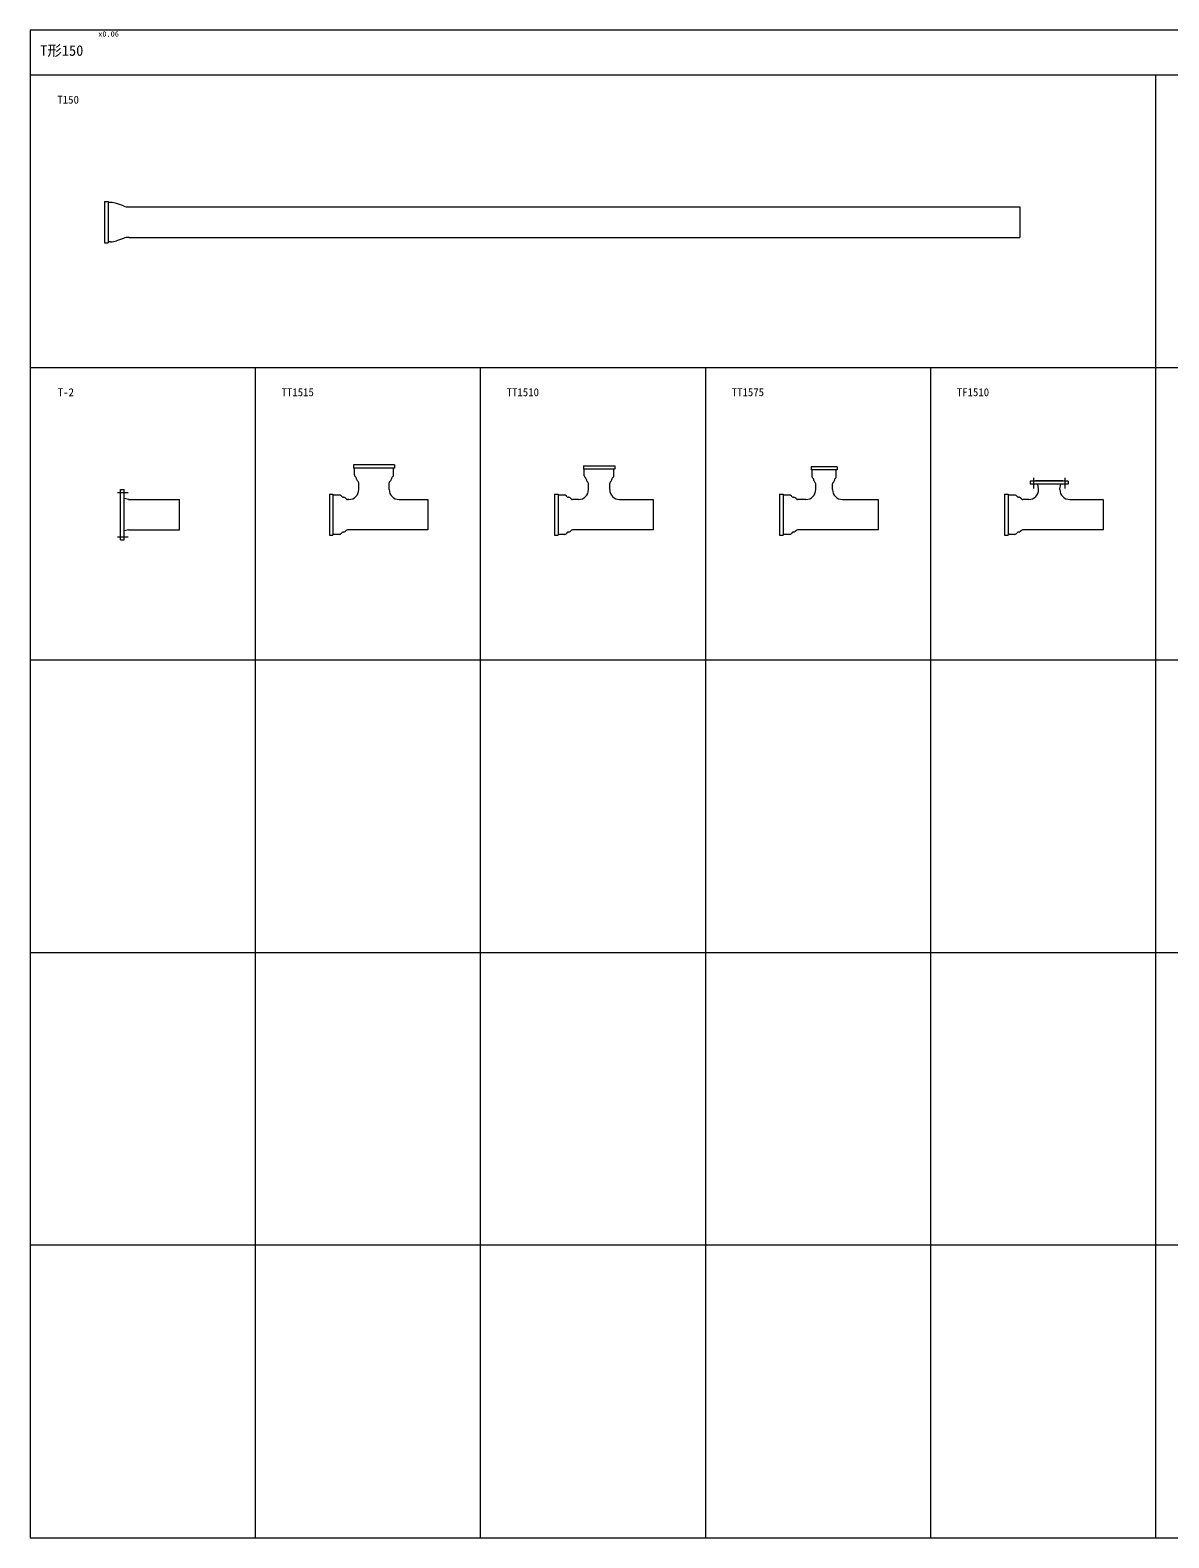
# Model space of a CAD drawing. Units: millimetres, scale not verified. Extents: x -6564 to 5944, y -3451 to 4924.
# Drawn here: x -6564 to -236, y -3451 to 4924 of the extents above; entities that cross this region are included whole.
import ezdxf
from ezdxf.enums import TextEntityAlignment as Align

# ---------------------------------------------------------------- set-up
doc = ezdxf.new("R2010")
doc.units = ezdxf.units.MM
doc.header["$LTSCALE"] = 20
doc.linetypes.add('CHAIN2', pattern=[12, 9, -1, 1, -1])
doc.layers.add('0-1', color=7, linetype='Continuous', lineweight=18)
doc.layers.add('0-8', color=7, linetype='Continuous', lineweight=18)
doc.layers.add('0-9', color=7, linetype='Continuous')
doc.styles.add('ＭＳ ゴシック', font='')
doc.styles.get('ＭＳ ゴシック').set_extended_font_data('MS Gothic')

msp = doc.modelspace()

# ---------------------------------------------------------------- linework, layer by layer
at = {"layer": '0-1', "color": 4, "lineweight": 9}
for p, q in [((5943.88, 4674), (-6563.61, 4674)), ((-309.86, 4674), (-309.86, -3450.71)), ((5943.88, 3049.05), (-6563.61, 3049.05)), ((-5312.86, 3049.05), (-5312.86, -3450.71)), ((-4062.11, 3049.05), (-4062.11, -3450.71)), ((-2811.36, 3049.05), (-2811.36, -3450.71)), ((-1560.61, 3049.05), (-1560.61, -3450.71)), ((5943.88, 1424.11), (-6563.61, 1424.11)), ((5943.88, -200.83), (-6563.61, -200.83)), ((5943.88, -1825.77), (-6563.61, -1825.77)), ((-6563.61, -3450.71), (5943.88, -3450.71))]:
    msp.add_line(p, q, dxfattribs=at)
at = {"layer": '0-1'}
for p, q in [((-6150.41, 3971.39), (-6150.41, 3743.39)), ((-6150.41, 3971.39), (-6130.41, 3971.39)), ((-6130.41, 3971.39), (-6130.41, 3743.39)), ((-6116.88, 3966.39), (-6130.41, 3966.39)), ((-6045.64, 3947.46), (-6083.97, 3960.82)), ((-6012.73, 3941.89), (-1063.61, 3941.89)), ((-1063.61, 3941.89), (-1063.61, 3772.89)), ((-6012.73, 3772.89), (-1063.61, 3772.89)), ((-6150.41, 3743.39), (-6130.41, 3743.39)), ((-6116.88, 3748.39), (-6130.41, 3748.39)), ((-6045.64, 3767.32), (-6083.97, 3753.96)), ((-4538.86, 2510.25), (-4766.86, 2510.25)), ((-4766.86, 2510.25), (-4766.86, 2490.25)), ((-4538.86, 2490.25), (-4766.86, 2490.25)), ((-4761.86, 2453.04), (-4761.86, 2490.25)), ((-4752.54, 2439.58), (-4758.93, 2445.97)), ((-4749.61, 2430.13), (-4749.61, 2432.51)), ((-4556.11, 2430.13), (-4556.11, 2432.51)), ((-4553.19, 2439.58), (-4546.79, 2445.97)), ((-4543.86, 2453.04), (-4543.86, 2490.25)), ((-4538.86, 2510.25), (-4538.86, 2490.25)), ((-3489.11, 2504.75), (-3489.11, 2485.75)), ((-3315.11, 2485.75), (-3489.11, 2485.75)), ((-3484.11, 2448.55), (-3484.11, 2485.75)), ((-3475.29, 2435.58), (-3481.18, 2441.47)), ((-3328.93, 2435.58), (-3323.04, 2441.47)), ((-3320.11, 2448.55), (-3320.11, 2485.75)), ((-2223.36, 2498.95), (-2223.36, 2480.95)), ((-2079.36, 2498.95), (-2223.36, 2498.95)), ((-2079.36, 2480.95), (-2223.36, 2480.95)), ((-2218.36, 2443.74), (-2218.36, 2480.95)), ((-2211.04, 2432.28), (-2215.43, 2436.67)), ((-2091.68, 2432.28), (-2087.29, 2436.67)), ((-2084.36, 2443.74), (-2084.36, 2480.95)), ((-2079.36, 2498.95), (-2079.36, 2480.95)), ((-6060.61, 2092.45), (-6060.61, 2372.45)), ((-6060.61, 2372.45), (-6041.61, 2372.45)), ((-4900.66, 2346.45), (-4900.66, 2118.45)), ((-4900.66, 2346.45), (-4880.66, 2346.45)), ((-4880.66, 2346.45), (-4880.66, 2118.45)), ((-4740.29, 2416.67), (-4746.68, 2423.06)), ((-4737.36, 2372.45), (-4737.36, 2409.6)), ((-4568.36, 2372.45), (-4568.36, 2409.6)), ((-4565.43, 2416.67), (-4559.04, 2423.06)), ((-3649.91, 2346.45), (-3649.91, 2118.45)), ((-3649.91, 2346.45), (-3629.91, 2346.45)), ((-3629.91, 2346.45), (-3629.91, 2118.45)), ((-3472.36, 2426.13), (-3472.36, 2428.51)), ((-3464.04, 2413.67), (-3469.43, 2419.06)), ((-3461.11, 2371.95), (-3461.11, 2406.6)), ((-3343.11, 2371.95), (-3343.11, 2406.6)), ((-3340.18, 2413.67), (-3334.79, 2419.06)), ((-3331.86, 2426.13), (-3331.86, 2428.51)), ((-2399.16, 2346.45), (-2399.16, 2118.45)), ((-2399.16, 2346.45), (-2379.16, 2346.45)), ((-2379.16, 2346.45), (-2379.16, 2118.45)), ((-2208.11, 2422.83), (-2208.11, 2425.21)), ((-2200.79, 2411.37), (-2205.18, 2415.76)), ((-2197.86, 2371.95), (-2197.86, 2404.3)), ((-2104.86, 2371.95), (-2104.86, 2404.3)), ((-2101.93, 2411.37), (-2097.54, 2415.76)), ((-2094.61, 2422.83), (-2094.61, 2425.21)), ((-6063.61, 2338.45), (-6063.61, 2126.45)), ((-6063.61, 2338.45), (-6060.61, 2338.45)), ((-6015.61, 2316.95), (-6041.61, 2321.95)), ((-6016.61, 2316.95), (-5733.61, 2316.95)), ((-4843.46, 2341.45), (-4880.66, 2341.45)), ((-4830, 2332.12), (-4836.39, 2338.52)), ((-4820.55, 2329.2), (-4822.93, 2329.2)), ((-4807.08, 2319.87), (-4813.48, 2326.27)), ((-4792.86, 2316.95), (-4800.01, 2316.95)), ((-4512.86, 2316.95), (-4352.86, 2316.95)), ((-3592.71, 2341.45), (-3629.91, 2341.45)), ((-3579.25, 2332.12), (-3585.64, 2338.52)), ((-3569.8, 2329.2), (-3572.18, 2329.2)), ((-3556.33, 2319.87), (-3562.73, 2326.27)), ((-3516.11, 2316.95), (-3549.26, 2316.95)), ((-3288.11, 2316.95), (-3102.11, 2316.95)), ((-2341.96, 2341.45), (-2379.16, 2341.45)), ((-2328.5, 2332.12), (-2334.89, 2338.52)), ((-2319.05, 2329.2), (-2321.43, 2329.2)), ((-2305.59, 2319.87), (-2311.98, 2326.27)), ((-2252.86, 2316.95), (-2298.51, 2316.95)), ((-2049.86, 2316.95), (-1851.36, 2316.95)), ((-6063.61, 2126.45), (-6060.61, 2126.45)), ((-6015.61, 2147.95), (-6041.61, 2142.95)), ((-4900.66, 2118.45), (-4880.66, 2118.45)), ((-4843.46, 2123.45), (-4880.66, 2123.45)), ((-4830, 2132.77), (-4836.39, 2126.38)), ((-4820.55, 2135.7), (-4822.93, 2135.7)), ((-4807.08, 2145.02), (-4813.48, 2138.63)), ((-3649.91, 2118.45), (-3629.91, 2118.45)), ((-3592.71, 2123.45), (-3629.91, 2123.45)), ((-3579.25, 2132.77), (-3585.64, 2126.38)), ((-3569.8, 2135.7), (-3572.18, 2135.7)), ((-3556.33, 2145.02), (-3562.73, 2138.63)), ((-2399.16, 2118.45), (-2379.16, 2118.45)), ((-2341.96, 2123.45), (-2379.16, 2123.45)), ((-2328.5, 2132.77), (-2334.89, 2126.38)), ((-2319.05, 2135.7), (-2321.43, 2135.7)), ((-2305.58, 2145.02), (-2311.98, 2138.63))]:
    msp.add_line(p, q, dxfattribs=at)
at = {"layer": '0-1', "linetype": 'CHAIN2'}
for p, q in [((-6078.6, 2355.95), (-6018.8, 2355.95)), ((-6078.6, 2108.95), (-6018.8, 2108.95))]:
    msp.add_line(p, q, dxfattribs=at)
at = {"layer": '0-1', "color": 4, "lineweight": 9}
msp.add_lwpolyline([(5943.88, 4924), (-6563.61, 4924), (-6563.61, -3450.71)], dxfattribs=at)
at = {"layer": '0-1'}
for points in [[(-3489.11, 2504.75), (-3315.11, 2504.75), (-3315.11, 2485.75)], [(-6060.61, 2092.45), (-6041.61, 2092.45), (-6041.61, 2372.45)], [(-6016.61, 2147.95), (-5733.61, 2147.95), (-5733.61, 2316.95)], [(-4352.86, 2316.95), (-4352.86, 2147.95), (-4800.01, 2147.95)], [(-3102.11, 2316.95), (-3102.11, 2147.95), (-3549.26, 2147.95)], [(-1851.36, 2316.95), (-1851.36, 2147.95), (-2298.51, 2147.95)]]:
    msp.add_lwpolyline(points, dxfattribs=at)
for centre, radius, start, end in [((-6116.88, 3866.39), 100, 70.7843, 90), ((-6012.73, 4041.89), 100, 250.7843, 270), ((-6012.73, 3672.89), 100, 90, 109.2157), ((-6116.88, 3848.39), 100, 270, 289.2157), ((-4751.86, 2453.04), 10, 180, 224.99846), ((-4759.61, 2432.51), 10, 0, 44.99924), ((-4739.61, 2430.13), 10, 180, 225.00154), ((-4566.11, 2430.13), 10, 314.99846, 0), ((-4546.11, 2432.51), 10, 135.00076, 180), ((-4553.86, 2453.04), 10, 315.00154, 0), ((-3474.11, 2448.55), 10, 180, 224.99924), ((-3482.36, 2428.51), 10, 0, 44.99924), ((-3321.86, 2428.51), 10, 135.00076, 180), ((-3330.11, 2448.55), 10, 315.00076, 0), ((-2208.36, 2443.74), 10, 180, 225.00076), ((-2218.11, 2425.21), 10, 0, 45.00076), ((-2084.61, 2425.21), 10, 134.99924, 180), ((-2094.36, 2443.74), 10, 314.99924, 0), ((-4792.86, 2372.45), 55.5, 270, 0), ((-4747.36, 2409.6), 10, 0, 45), ((-4558.36, 2409.6), 10, 135, 180), ((-4512.86, 2372.45), 55.5, 180, 270), ((-3516.11, 2371.95), 55, 270, 0), ((-3462.36, 2426.13), 10, 180, 225.00154), ((-3471.11, 2406.6), 10, 0, 45), ((-3333.11, 2406.6), 10, 135, 180), ((-3288.11, 2371.95), 55, 180, 270), ((-3341.86, 2426.13), 10, 314.99846, 0), ((-2252.86, 2371.95), 55, 270, 0), ((-2198.11, 2422.83), 10, 180, 225.00076), ((-2207.86, 2404.3), 10, 0, 45.00076), ((-2094.86, 2404.3), 10, 134.99924, 180), ((-2049.86, 2371.95), 55, 180, 270), ((-2104.61, 2422.83), 10, 314.99924, 0), ((-4843.46, 2331.45), 10, 45.00154, 90), ((-4822.93, 2339.2), 10, 225.00076, 270), ((-4820.55, 2319.2), 10, 44.99846, 90), ((-4800.01, 2326.95), 10, 225, 270), ((-3592.71, 2331.45), 10, 45.00154, 90), ((-3572.18, 2339.2), 10, 225.00076, 270), ((-3569.8, 2319.2), 10, 44.99846, 90), ((-3549.26, 2326.95), 10, 225, 270), ((-2341.96, 2331.45), 10, 45.00154, 90), ((-2321.43, 2339.2), 10, 225.00076, 270), ((-2319.05, 2319.2), 10, 44.99846, 90), ((-2298.51, 2326.95), 10, 225, 270), ((-4843.46, 2133.45), 10, 270, 314.99846), ((-4822.93, 2125.7), 10, 90, 134.99924), ((-4820.55, 2145.7), 10, 270, 315.00154), ((-4800.01, 2137.95), 10, 90, 135), ((-3592.71, 2133.45), 10, 270, 314.99846), ((-3572.18, 2125.7), 10, 90, 134.99924), ((-3569.8, 2145.7), 10, 270, 315.00154), ((-3549.26, 2137.95), 10, 90, 135), ((-2341.96, 2133.45), 10, 270, 314.99846), ((-2321.43, 2125.7), 10, 90, 134.99924), ((-2319.05, 2145.7), 10, 270, 315.00154), ((-2298.51, 2137.95), 10, 90, 135)]:
    msp.add_arc(centre, radius, start, end, dxfattribs=at)
at = {"layer": '0-8', "linetype": 'CHAIN2'}
for p, q in [((-988.12, 2437.44), (-988.12, 2377.63)), ((-813.11, 2437.44), (-813.11, 2377.63))]:
    msp.add_line(p, q, dxfattribs=at)
at = {"layer": '0-8'}
for p, q in [((-1148.41, 2346.45), (-1148.41, 2118.45)), ((-1148.41, 2346.45), (-1128.41, 2346.45)), ((-1128.41, 2346.45), (-1128.41, 2118.45)), ((-795.61, 2419.45), (-1005.61, 2419.45)), ((-1005.61, 2419.45), (-1005.61, 2401.45)), ((-795.61, 2401.45), (-1005.61, 2401.45)), ((-976.11, 2422.45), (-976.11, 2419.45)), ((-959.61, 2375.44), (-964.62, 2401.45)), ((-959.61, 2371.95), (-959.61, 2375.44)), ((-841.61, 2375.44), (-836.61, 2401.45)), ((-841.61, 2371.95), (-841.61, 2375.45)), ((-795.61, 2419.45), (-795.61, 2401.45)), ((-1091.21, 2341.45), (-1128.41, 2341.45)), ((-1077.75, 2332.12), (-1084.14, 2338.52)), ((-1068.3, 2329.2), (-1070.68, 2329.2)), ((-1054.84, 2319.87), (-1061.23, 2326.27)), ((-1014.61, 2316.95), (-1047.76, 2316.95)), ((-786.61, 2316.95), (-600.61, 2316.95)), ((-600.61, 2316.95), (-600.61, 2147.95)), ((-1148.41, 2118.45), (-1128.41, 2118.45)), ((-1091.21, 2123.45), (-1128.41, 2123.45)), ((-1077.75, 2132.77), (-1084.14, 2126.38)), ((-1068.3, 2135.7), (-1070.68, 2135.7)), ((-1054.84, 2145.02), (-1061.23, 2138.63)), ((-600.61, 2147.95), (-1047.76, 2147.95))]:
    msp.add_line(p, q, dxfattribs=at)
msp.add_lwpolyline([(-976.11, 2422.45), (-825.11, 2422.45), (-825.11, 2419.45)], dxfattribs=at)
for centre, radius, start, end in [((-1014.61, 2371.95), 55, 270, 0), ((-786.61, 2371.95), 55, 180, 270), ((-1091.21, 2331.45), 10, 45.00154, 90), ((-1070.68, 2339.2), 10, 225.00076, 270), ((-1068.3, 2319.2), 10, 44.99846, 90), ((-1047.76, 2326.95), 10, 225, 270), ((-1091.21, 2133.45), 10, 270, 314.99846), ((-1070.68, 2125.7), 10, 90, 134.99924), ((-1068.3, 2145.7), 10, 270, 315.00154), ((-1047.76, 2137.95), 10, 90, 135)]:
    msp.add_arc(centre, radius, start, end, dxfattribs=at)

# ---------------------------------------------------------------- texts
at = {"layer": '0-8', "style": 'ＭＳ ゴシック'}
msp.add_text('x0.06', height=29.33, dxfattribs=at).set_placement((-6185.15, 4879.33), align=Align.BOTTOM_LEFT)
at = {"layer": '0-9', "style": 'ＭＳ ゴシック'}
for s, height, p in [('T形150', 58.65, (-6507.65, 4763.94)), ('T150', 43.99, (-6412.15, 4502.64)), ('T-2', 43.99, (-6409.65, 2877.7)), ('TT1515', 43.99, (-5166.4, 2877.7)), ('TT1510', 43.99, (-3915.65, 2877.7)), ('TT1575', 43.99, (-2664.9, 2877.7)), ('TF1510', 43.99, (-1414.15, 2877.7))]:
    msp.add_text(s, height=height, dxfattribs=at).set_placement(p, align=Align.BOTTOM_LEFT)

doc.saveas('drawing.dxf')
